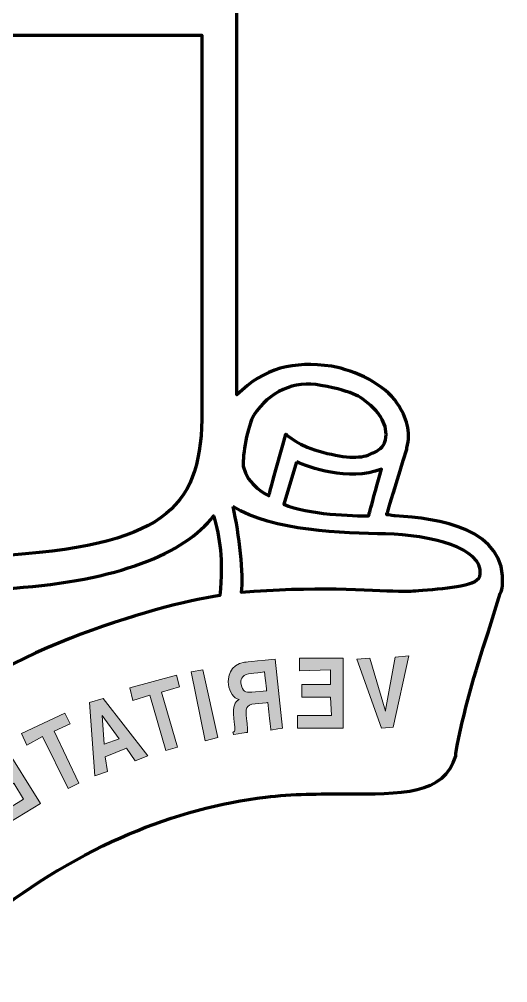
# Model space of a CAD drawing. Header units: inches. Extents: x -3 to 614, y 39 to 752.
# Drawn here: x 402.4 to 614.2, y 39.5 to 457.7 of the extents above; entities that cross this region are included whole.
import ezdxf

# ---------------------------------------------------------------- set-up
doc = ezdxf.new("R2010")
doc.units = ezdxf.units.IN
doc.header["$MEASUREMENT"] = 0
doc.layers.add('Layer 1', color=7, linetype='Continuous')

# ---------------------------------------------------------------- blocks, each defined once
blk = doc.blocks.new('block 4')
at = {"layer": 'Layer 1', "lineweight": 0}
blk.add_open_spline([(46.77, 243.99), (46.77, 243.99), (48.61, 243.99), (50, 244.45), (41.71, 271.17), (41.71, 271.17), (41.71, 271.17), (41.25, 271.63), (41.25, 271.63), (41.25, 271.63), (39.86, 279), (40.32, 287.29), (45.85, 292.82), (51.38, 298.34), (60.13, 302.49), (73.03, 304.33), (89.61, 306.63), (107.11, 303.87), (114.94, 294.66), (114.94, 579.31), (114.94, 579.31), (114.94, 579.31), (496.78, 579.31), (496.78, 579.31), (496.78, 579.31), (496.78, 294.66), (496.78, 294.66), (496.78, 294.66), (508.75, 306.63), (521.19, 309.4), (537.77, 307.09), (548.36, 305.25), (560.8, 299.26), (566.33, 290.97), (570.47, 284.52), (572.31, 279), (570.47, 271.63), (570.47, 271.17), (570.47, 271.17), (570.47, 271.17), (561.72, 242.61), (561.72, 242.61), (561.72, 242.61), (562.64, 242.61), (565.41, 242.15), (565.41, 242.15), (583.83, 241.23), (614.23, 236.62), (611.93, 211.75), (611.93, 210.83), (611.47, 209.45), (611, 208.53), (611, 208.53), (605.94, 191.94), (605.94, 191.94), (599.49, 173.06), (595.34, 157.86), (591.66, 138.98), (591.66, 138.52), (591.66, 138.52), (591.66, 138.52), (591.66, 138.05), (591.66, 138.05), (591.66, 138.05), (587.05, 121.01), (567.71, 121.47), (543.76, 121.47), (533.16, 121.47), (520.73, 121.47), (509.21, 120.09), (489.87, 117.79), (469.14, 112.26), (449.8, 103.97), (430.91, 96.14), (406.04, 81.4), (391.3, 68.97), (392.68, 66.2), (392.68, 66.2), (392.68, 66.2), (394.98, 62.98), (394.98, 62.98), (394.98, 62.98), (394.52, 62.52), (394.52, 62.52), (394.52, 62.52), (391.3, 60.21), (386.69, 57.91), (381.63, 55.61), (358.14, 45.47), (330.5, 39.49), (306.09, 39.49), (281.22, 39.49), (254.04, 45.47), (230.55, 55.61), (225.02, 58.37), (221.34, 59.75), (216.73, 62.98), (218.58, 65.74), (218.58, 65.74), (218.58, 65.74), (219.96, 67.58), (219.96, 67.58), (219.96, 67.58), (204.76, 80.48), (181.27, 96.14), (162.38, 103.97), (142.58, 112.26), (122.31, 117.79), (102.97, 120.09), (91.45, 121.47), (79.01, 121.47), (67.96, 121.47), (44.01, 121.47), (25.12, 121.01), (20.52, 138.05), (20.52, 138.52), (20.52, 138.52), (20.52, 138.52), (20.52, 138.98), (20.52, 138.98), (20.52, 138.98), (16.83, 157.86), (12.69, 173.06), (6.24, 191.94), (6.24, 191.94), (0.71, 208.53), (0.71, 208.53), (0.71, 209.45), (0.25, 210.83), (0.25, 211.75), (-2.51, 236.62), (29.73, 241.23), (46.77, 243.99)], degree=3, knots=[0, 0, 0, 0, 1, 1, 1, 2, 2, 2, 3, 3, 3, 4, 4, 4, 5, 5, 5, 6, 6, 6, 7, 7, 7, 8, 8, 8, 9, 9, 9, 10, 10, 10, 11, 11, 11, 12, 12, 12, 13, 13, 13, 14, 14, 14, 15, 15, 15, 16, 16, 16, 17, 17, 17, 18, 18, 18, 19, 19, 19, 20, 20, 20, 21, 21, 21, 22, 22, 22, 23, 23, 23, 24, 24, 24, 25, 25, 25, 26, 26, 26, 27, 27, 27, 28, 28, 28, 29, 29, 29, 30, 30, 30, 31, 31, 31, 32, 32, 32, 33, 33, 33, 34, 34, 34, 35, 35, 35, 36, 36, 36, 37, 37, 37, 38, 38, 38, 39, 39, 39, 40, 40, 40, 41, 41, 41, 42, 42, 42, 43, 43, 43, 44, 44, 44, 44], dxfattribs=at)
blk = doc.blocks.new('block 5')
at = {"layer": 'Layer 1', "lineweight": 0}
blk.add_open_spline([(122.77, 205.76), (150.41, 201.16), (225.02, 182.27), (258.65, 146.35), (259.57, 145.42), (259.57, 145.42), (259.57, 145.42), (259.57, 144.04), (259.57, 144.04), (259.57, 144.04), (259.57, 140.36), (258.65, 136.67), (258.65, 133.45), (273.39, 127), (291.81, 123.32), (306.55, 123.32), (321.29, 123.32), (340.17, 127), (355.37, 132.99), (354.91, 136.21), (353.53, 140.82), (353.07, 144.5), (353.53, 145.42), (353.53, 145.42), (353.53, 145.42), (354.91, 146.35), (354.91, 146.35), (354.91, 146.35), (388.07, 182.27), (461.77, 203.46), (489.41, 207.6), (490.79, 223.73), (489.41, 232.48), (486.64, 242.15), (474.21, 225.57), (444.27, 214.05), (400.05, 210.83), (335.11, 205.76), (325.43, 188.72), (306.55, 168.45), (287.66, 188.72), (277.99, 205.76), (213.05, 210.83), (167.45, 214.05), (139.81, 222.8), (126.92, 242.61), (126.46, 241.69), (126.46, 241.69), (126.46, 241.69), (124.15, 232.02), (120.47, 222.34), (122.77, 205.76)], degree=3, knots=[0, 0, 0, 0, 1, 1, 1, 2, 2, 2, 3, 3, 3, 4, 4, 4, 5, 5, 5, 6, 6, 6, 7, 7, 7, 8, 8, 8, 9, 9, 9, 10, 10, 10, 11, 11, 11, 12, 12, 12, 13, 13, 13, 14, 14, 14, 15, 15, 15, 16, 16, 16, 17, 17, 17, 17], dxfattribs=at)
blk = doc.blocks.new('block 6')
at = {"layer": 'Layer 1', "color": 7, "lineweight": 70, "true_color": 0xffffff}
blk.add_open_spline([(46.77, 243.99), (46.77, 243.99), (48.61, 243.99), (50, 244.45), (41.71, 271.17), (41.71, 271.17), (41.71, 271.17), (41.25, 271.63), (41.25, 271.63), (41.25, 271.63), (39.86, 279), (40.32, 287.29), (45.85, 292.82), (51.38, 298.34), (60.13, 302.49), (73.03, 304.33), (89.61, 306.63), (107.11, 303.87), (114.94, 294.66), (114.94, 579.31), (114.94, 579.31), (114.94, 579.31), (496.78, 579.31), (496.78, 579.31), (496.78, 579.31), (496.78, 294.66), (496.78, 294.66), (496.78, 294.66), (508.75, 306.63), (521.19, 309.4), (537.77, 307.09), (548.36, 305.25), (560.8, 299.26), (566.33, 290.97), (570.47, 284.52), (572.31, 279), (570.47, 271.63), (570.47, 271.17), (570.47, 271.17), (570.47, 271.17), (561.72, 242.61), (561.72, 242.61), (561.72, 242.61), (562.64, 242.61), (565.41, 242.15), (565.41, 242.15), (583.83, 241.23), (614.23, 236.62), (611.93, 211.75), (611.93, 210.83), (611.47, 209.45), (611, 208.53), (611, 208.53), (605.94, 191.94), (605.94, 191.94), (599.49, 173.06), (595.34, 157.86), (591.66, 138.98), (591.66, 138.52), (591.66, 138.52), (591.66, 138.52), (591.66, 138.05), (591.66, 138.05), (591.66, 138.05), (587.05, 121.01), (567.71, 121.47), (543.76, 121.47), (533.16, 121.47), (520.73, 121.47), (509.21, 120.09), (489.87, 117.79), (469.14, 112.26), (449.8, 103.97), (430.91, 96.14), (406.04, 81.4), (391.3, 68.97), (392.68, 66.2), (392.68, 66.2), (392.68, 66.2), (394.98, 62.98), (394.98, 62.98), (394.98, 62.98), (394.52, 62.52), (394.52, 62.52), (394.52, 62.52), (391.3, 60.21), (386.69, 57.91), (381.63, 55.61), (358.14, 45.47), (330.5, 39.49), (306.09, 39.49), (281.22, 39.49), (254.04, 45.47), (230.55, 55.61), (225.02, 58.37), (221.34, 59.75), (216.73, 62.98), (218.58, 65.74), (218.58, 65.74), (218.58, 65.74), (219.96, 67.58), (219.96, 67.58), (219.96, 67.58), (204.76, 80.48), (181.27, 96.14), (162.38, 103.97), (142.58, 112.26), (122.31, 117.79), (102.97, 120.09), (91.45, 121.47), (79.01, 121.47), (67.96, 121.47), (44.01, 121.47), (25.12, 121.01), (20.52, 138.05), (20.52, 138.52), (20.52, 138.52), (20.52, 138.52), (20.52, 138.98), (20.52, 138.98), (20.52, 138.98), (16.83, 157.86), (12.69, 173.06), (6.24, 191.94), (6.24, 191.94), (0.71, 208.53), (0.71, 208.53), (0.71, 209.45), (0.25, 210.83), (0.25, 211.75), (-2.51, 236.62), (29.73, 241.23), (46.77, 243.99)], degree=3, knots=[0, 0, 0, 0, 1, 1, 1, 2, 2, 2, 3, 3, 3, 4, 4, 4, 5, 5, 5, 6, 6, 6, 7, 7, 7, 8, 8, 8, 9, 9, 9, 10, 10, 10, 11, 11, 11, 12, 12, 12, 13, 13, 13, 14, 14, 14, 15, 15, 15, 16, 16, 16, 17, 17, 17, 18, 18, 18, 19, 19, 19, 20, 20, 20, 21, 21, 21, 22, 22, 22, 23, 23, 23, 24, 24, 24, 25, 25, 25, 26, 26, 26, 27, 27, 27, 28, 28, 28, 29, 29, 29, 30, 30, 30, 31, 31, 31, 32, 32, 32, 33, 33, 33, 34, 34, 34, 35, 35, 35, 36, 36, 36, 37, 37, 37, 38, 38, 38, 39, 39, 39, 40, 40, 40, 41, 41, 41, 42, 42, 42, 43, 43, 43, 44, 44, 44, 44], dxfattribs=at)
blk = doc.blocks.new('block 7')
at = {"layer": 'Layer 1', "color": 7, "lineweight": 70, "true_color": 0xffffff}
blk.add_open_spline([(122.77, 205.76), (150.41, 201.16), (225.02, 182.27), (258.65, 146.35), (259.57, 145.42), (259.57, 145.42), (259.57, 145.42), (259.57, 144.04), (259.57, 144.04), (259.57, 144.04), (259.57, 140.36), (258.65, 136.67), (258.65, 133.45), (273.39, 127), (291.81, 123.32), (306.55, 123.32), (321.29, 123.32), (340.17, 127), (355.37, 132.99), (354.91, 136.21), (353.53, 140.82), (353.07, 144.5), (353.53, 145.42), (353.53, 145.42), (353.53, 145.42), (354.91, 146.35), (354.91, 146.35), (354.91, 146.35), (388.07, 182.27), (461.77, 203.46), (489.41, 207.6), (490.79, 223.73), (489.41, 232.48), (486.64, 242.15), (474.21, 225.57), (444.27, 214.05), (400.05, 210.83), (335.11, 205.76), (325.43, 188.72), (306.55, 168.45), (287.66, 188.72), (277.99, 205.76), (213.05, 210.83), (167.45, 214.05), (139.81, 222.8), (126.92, 242.61), (126.46, 241.69), (126.46, 241.69), (126.46, 241.69), (124.15, 232.02), (120.47, 222.34), (122.77, 205.76)], degree=3, knots=[0, 0, 0, 0, 1, 1, 1, 2, 2, 2, 3, 3, 3, 4, 4, 4, 5, 5, 5, 6, 6, 6, 7, 7, 7, 8, 8, 8, 9, 9, 9, 10, 10, 10, 11, 11, 11, 12, 12, 12, 13, 13, 13, 14, 14, 14, 15, 15, 15, 16, 16, 16, 17, 17, 17, 17], dxfattribs=at)
blk = doc.blocks.new('block 8')
at = {"layer": 'Layer 1', "color": 7, "lineweight": 70, "true_color": 0xffffff}
blk.add_open_spline([(522.57, 265.64), (527.64, 263.34), (545.14, 256.89), (559.42, 262.42), (553.89, 242.15), (553.89, 242.15), (553.89, 242.15), (547.44, 242.15), (527.64, 242.61), (517.04, 247.22), (517.04, 247.22), (522.57, 265.64), (522.57, 265.64)], degree=3, knots=[0, 0, 0, 0, 1, 1, 1, 2, 2, 2, 3, 3, 3, 4, 4, 4, 4], dxfattribs=at)
blk = doc.blocks.new('block 10')
at = {"layer": 'Layer 1', "color": 7, "lineweight": 70, "true_color": 0xffffff}
blk.add_open_spline([(130.14, 450.8), (130.14, 287.75), (130.14, 287.75), (130.14, 287.75), (130.14, 247.22), (144.42, 230.17), (213.05, 225.11), (280.3, 219.58), (289.05, 204.84), (306.09, 188.26), (322.67, 204.84), (331.42, 219.58), (398.67, 225.11), (467.76, 230.17), (481.58, 247.22), (481.58, 287.75), (481.58, 450.8), (481.58, 450.8), (481.58, 450.8), (481.58, 450.8), (130.14, 450.8), (130.14, 450.8)], degree=3, knots=[0, 0, 0, 0, 1, 1, 1, 2, 2, 2, 3, 3, 3, 4, 4, 4, 5, 5, 5, 6, 6, 6, 7, 7, 7, 7], dxfattribs=at)
blk = doc.blocks.new('block 11')
at = {"layer": 'Layer 1', "color": 7, "lineweight": 70, "true_color": 0xffffff}
blk.add_open_spline([(494.93, 246.29), (512.44, 235.24), (542.84, 234.78), (561.26, 234.32), (580.61, 233.86), (603.63, 228.33), (602.25, 216.82), (602.25, 211.75), (588.44, 210.83), (577.38, 209.91), (572.31, 209.45), (572.31, 209.45), (566.79, 209.45), (555.27, 209.91), (529.02, 211.75), (498.62, 208.99), (499.54, 216.36), (497.7, 234.32), (494.93, 246.29)], degree=3, knots=[0, 0, 0, 0, 1, 1, 1, 2, 2, 2, 3, 3, 3, 4, 4, 4, 5, 5, 5, 6, 6, 6, 6], dxfattribs=at)
blk = doc.blocks.new('block 14')
at = {"layer": 'Layer 1', "color": 7, "lineweight": 70, "true_color": 0xffffff}
blk.add_open_spline([(504.15, 285.91), (510.59, 296.04), (521.65, 301.11), (533.16, 298.8), (548.36, 296.04), (551.13, 293.28), (554.81, 290.05), (558.96, 286.37), (563.1, 280.38), (560.8, 273.93), (559.88, 271.17), (556.65, 269.79), (555.27, 269.32), (551.59, 267.02), (544.22, 267.02), (534.08, 269.79), (523.95, 272.09), (517.96, 277.62), (517.96, 277.62), (510.59, 250.9), (510.59, 250.9), (510.59, 250.9), (510.59, 250.9), (500.92, 255.51), (499.54, 263.8), (499.08, 268.4), (501.38, 281.3), (504.15, 285.91)], degree=3, knots=[0, 0, 0, 0, 1, 1, 1, 2, 2, 2, 3, 3, 3, 4, 4, 4, 5, 5, 5, 6, 6, 6, 7, 7, 7, 8, 8, 8, 9, 9, 9, 9], dxfattribs=at)
blk = doc.blocks.new('block 29')
at = {"layer": 'Layer 1', "lineweight": 0}
blk.add_lwpolyline([(554.35, 180.43), (548.82, 179.97), (559.42, 150.03), (564.48, 150.49), (571.39, 181.35), (565.41, 180.89), (561.26, 157.86), (561.26, 157.4), (554.35, 180.43)], dxfattribs=at)
blk = doc.blocks.new('block 30')
at = {"layer": 'Layer 1', "true_color": 0xffffff}
h = blk.add_hatch(color=7, dxfattribs=at)
h.dxf.hatch_style = 2
h.paths.add_polyline_path([(554.35, 180.43), (548.82, 179.97), (559.42, 150.03), (564.48, 150.49), (571.39, 181.35), (565.41, 180.89), (561.26, 157.86), (561.26, 157.4)])
at = {"layer": 'Layer 1', "lineweight": 0}
blk.add_lwpolyline([(554.35, 180.43), (548.82, 179.97), (559.42, 150.03), (564.48, 150.49), (571.39, 181.35), (565.41, 180.89), (561.26, 157.86), (561.26, 157.4), (554.35, 180.43), (554.35, 180.43)], dxfattribs=at)
blk = doc.blocks.new('block 31')
at = {"layer": 'Layer 1', "lineweight": 0}
blk.add_lwpolyline([(523.95, 174.9), (537.31, 175.36), (537.31, 168.91), (524.87, 168.91), (524.87, 163.39), (537.31, 163.39), (537.77, 155.56), (523.03, 155.56), (523.03, 150.03), (542.84, 150.03), (542.84, 180.43), (523.95, 180.43), (523.95, 174.9)], dxfattribs=at)
blk = doc.blocks.new('block 32')
at = {"layer": 'Layer 1', "true_color": 0xffffff}
h = blk.add_hatch(color=7, dxfattribs=at)
h.dxf.hatch_style = 2
h.paths.add_polyline_path([(523.95, 174.9), (537.31, 175.36), (537.31, 168.91), (524.87, 168.91), (524.87, 163.39), (537.31, 163.39), (537.77, 155.56), (523.03, 155.56), (523.03, 150.03), (542.84, 150.03), (542.84, 180.43), (523.95, 180.43)])
at = {"layer": 'Layer 1', "lineweight": 0}
blk.add_lwpolyline([(523.95, 174.9), (537.31, 175.36), (537.31, 168.91), (524.87, 168.91), (524.87, 163.39), (537.31, 163.39), (537.77, 155.56), (523.03, 155.56), (523.03, 150.03), (542.84, 150.03), (542.84, 180.43), (523.95, 180.43), (523.95, 174.9), (523.95, 174.9)], dxfattribs=at)
blk = doc.blocks.new('block 33')
at = {"layer": 'Layer 1', "lineweight": 0}
blk.add_open_spline([(513.36, 179.97), (500, 178.59), (500, 178.59), (500, 178.59), (493.55, 177.67), (492.63, 171.68), (493.09, 168.91), (493.55, 165.69), (495.39, 162.93), (497.7, 162.47), (495.86, 161.08), (494.93, 160.16), (495.39, 154.18), (495.86, 150.03), (496.32, 148.65), (494.93, 148.19), (495.39, 147.27), (495.39, 147.27), (495.39, 147.27), (501.38, 148.19), (501.38, 148.19), (501.38, 148.19), (501.38, 149.57), (501.38, 150.95), (500.92, 154.18), (500.46, 158.32), (500.46, 160.16), (504.61, 160.62), (510.13, 161.08), (510.13, 161.08), (510.13, 161.08), (511.52, 149.11), (511.52, 149.11), (511.52, 149.11), (516.58, 150.03), (516.58, 150.03), (516.58, 150.03), (516.58, 150.03), (513.36, 179.97), (513.36, 179.97)], degree=3, knots=[0, 0, 0, 0, 1, 1, 1, 2, 2, 2, 3, 3, 3, 4, 4, 4, 5, 5, 5, 6, 6, 6, 7, 7, 7, 8, 8, 8, 9, 9, 9, 10, 10, 10, 11, 11, 11, 12, 12, 12, 13, 13, 13, 13], dxfattribs=at)
blk = doc.blocks.new('block 34')
at = {"layer": 'Layer 1', "lineweight": 0}
blk.add_open_spline([(503.22, 165.69), (500.46, 165.23), (499.08, 166.15), (498.62, 168.91), (498.16, 170.76), (498.62, 173.06), (501.84, 173.52), (508.75, 174.44), (508.75, 174.44), (508.75, 174.44), (509.67, 166.15), (509.67, 166.15), (509.67, 166.15), (509.67, 166.15), (503.22, 165.69), (503.22, 165.69)], degree=3, knots=[0, 0, 0, 0, 1, 1, 1, 2, 2, 2, 3, 3, 3, 4, 4, 4, 5, 5, 5, 5], dxfattribs=at)
blk = doc.blocks.new('block 35')
at = {"layer": 'Layer 1', "true_color": 0xffffff}
h = blk.add_hatch(color=7, dxfattribs=at)
h.dxf.hatch_style = 2
edge = h.paths.add_edge_path()
edge.add_spline(control_points=[(516.58, 150.03), (516.58, 150.03), (516.58, 150.03), (511.52, 149.11), (511.52, 149.11), (511.52, 149.11), (510.13, 161.08), (510.13, 161.08), (510.13, 161.08), (504.61, 160.62), (500.46, 160.16), (500.46, 158.32), (500.92, 154.18), (501.38, 150.95), (501.38, 149.57), (501.38, 148.19), (501.38, 148.19), (501.38, 148.19), (495.39, 147.27), (495.39, 147.27), (495.39, 147.27), (494.93, 148.19), (496.32, 148.65), (495.86, 150.03), (495.39, 154.18), (494.93, 160.16), (495.86, 161.08), (497.7, 162.47), (495.39, 162.93), (493.55, 165.69), (493.09, 168.91), (492.63, 171.68), (493.55, 177.67), (500, 178.59), (500, 178.59), (500, 178.59), (513.36, 179.97), (513.36, 179.97), (516.58, 150.03), (516.58, 150.03)], knot_values=[0, 0, 0, 0, 1, 1, 1, 2, 2, 2, 3, 3, 3, 4, 4, 4, 5, 5, 5, 6, 6, 6, 7, 7, 7, 8, 8, 8, 9, 9, 9, 10, 10, 10, 11, 11, 11, 12, 12, 12, 13, 13, 13, 13], degree=3, periodic=1)
edge = h.paths.add_edge_path()
edge.add_spline(control_points=[(509.67, 166.15), (509.67, 166.15), (509.67, 166.15), (508.75, 174.44), (508.75, 174.44), (508.75, 174.44), (501.84, 173.52), (498.62, 173.06), (498.16, 170.76), (498.62, 168.91), (499.08, 166.15), (500.46, 165.23), (503.22, 165.69), (503.22, 165.69), (509.67, 166.15), (509.67, 166.15)], knot_values=[0, 0, 0, 0, 1, 1, 1, 2, 2, 2, 3, 3, 3, 4, 4, 4, 5, 5, 5, 5], degree=3, periodic=1)
at = {"layer": 'Layer 1', "lineweight": 0}
for points, knots in [([(516.58, 150.03), (516.58, 150.03), (516.58, 150.03), (511.52, 149.11), (511.52, 149.11), (511.52, 149.11), (510.13, 161.08), (510.13, 161.08), (510.13, 161.08), (504.61, 160.62), (500.46, 160.16), (500.46, 158.32), (500.92, 154.18), (501.38, 150.95), (501.38, 149.57), (501.38, 148.19), (501.38, 148.19), (501.38, 148.19), (495.39, 147.27), (495.39, 147.27), (495.39, 147.27), (494.93, 148.19), (496.32, 148.65), (495.86, 150.03), (495.39, 154.18), (494.93, 160.16), (495.86, 161.08), (497.7, 162.47), (495.39, 162.93), (493.55, 165.69), (493.09, 168.91), (492.63, 171.68), (493.55, 177.67), (500, 178.59), (500, 178.59), (500, 178.59), (513.36, 179.97), (513.36, 179.97), (516.58, 150.03), (516.58, 150.03)], [0, 0, 0, 0, 1, 1, 1, 2, 2, 2, 3, 3, 3, 4, 4, 4, 5, 5, 5, 6, 6, 6, 7, 7, 7, 8, 8, 8, 9, 9, 9, 10, 10, 10, 11, 11, 11, 12, 12, 12, 13, 13, 13, 13]), ([(509.67, 166.15), (509.67, 166.15), (509.67, 166.15), (508.75, 174.44), (508.75, 174.44), (508.75, 174.44), (501.84, 173.52), (498.62, 173.06), (498.16, 170.76), (498.62, 168.91), (499.08, 166.15), (500.46, 165.23), (503.22, 165.69), (503.22, 165.69), (509.67, 166.15), (509.67, 166.15)], [0, 0, 0, 0, 1, 1, 1, 2, 2, 2, 3, 3, 3, 4, 4, 4, 5, 5, 5, 5])]:
    blk.add_open_spline(points, degree=3, knots=knots, dxfattribs=at)
blk = doc.blocks.new('block 36')
at = {"layer": 'Layer 1', "lineweight": 0}
blk.add_lwpolyline([(482.96, 144.5), (488.49, 145.88), (482.04, 175.36), (476.97, 174.44), (482.96, 144.5)], dxfattribs=at)
blk = doc.blocks.new('block 37')
at = {"layer": 'Layer 1', "true_color": 0xffffff}
h = blk.add_hatch(color=7, dxfattribs=at)
h.dxf.hatch_style = 2
h.paths.add_polyline_path([(482.96, 144.5), (488.49, 145.88), (482.04, 175.36), (476.97, 174.44)])
at = {"layer": 'Layer 1', "lineweight": 0}
blk.add_lwpolyline([(482.96, 144.5), (488.49, 145.88), (482.04, 175.36), (476.97, 174.44), (482.96, 144.5), (482.96, 144.5)], dxfattribs=at)
blk = doc.blocks.new('block 38')
at = {"layer": 'Layer 1', "lineweight": 0}
blk.add_lwpolyline([(465.92, 140.36), (470.98, 141.74), (464.07, 165.69), (471.9, 167.99), (470.52, 173.06), (450.26, 167.53), (451.64, 162.01), (459.01, 164.31), (465.92, 140.36)], dxfattribs=at)
blk = doc.blocks.new('block 39')
at = {"layer": 'Layer 1', "true_color": 0xffffff}
h = blk.add_hatch(color=7, dxfattribs=at)
h.dxf.hatch_style = 2
h.paths.add_polyline_path([(465.92, 140.36), (470.98, 141.74), (464.07, 165.69), (471.9, 167.99), (470.52, 173.06), (450.26, 167.53), (451.64, 162.01), (459.01, 164.31)])
at = {"layer": 'Layer 1', "lineweight": 0}
blk.add_lwpolyline([(465.92, 140.36), (470.98, 141.74), (464.07, 165.69), (471.9, 167.99), (470.52, 173.06), (450.26, 167.53), (451.64, 162.01), (459.01, 164.31), (465.92, 140.36), (465.92, 140.36)], dxfattribs=at)
blk = doc.blocks.new('block 40')
at = {"layer": 'Layer 1', "lineweight": 0}
blk.add_lwpolyline([(452.56, 135.75), (458.09, 138.05), (438.74, 162.93), (432.75, 161.08), (435.06, 129.3), (440.58, 131.15), (439.66, 137.59), (448.87, 141.28), (452.56, 135.75)], dxfattribs=at)
blk = doc.blocks.new('block 41')
at = {"layer": 'Layer 1', "lineweight": 0}
blk.add_lwpolyline([(445.65, 145.42), (439.2, 143.12), (438.28, 155.56), (445.65, 145.42)], dxfattribs=at)
blk = doc.blocks.new('block 42')
at = {"layer": 'Layer 1', "true_color": 0xffffff}
h = blk.add_hatch(color=7, dxfattribs=at)
h.dxf.hatch_style = 2
h.paths.add_polyline_path([(452.56, 135.75), (448.87, 141.28), (439.66, 137.59), (440.58, 131.15), (435.06, 129.3), (432.75, 161.08), (438.74, 162.93), (458.09, 138.05)])
h.paths.add_polyline_path([(445.65, 145.42), (438.28, 155.56), (439.2, 143.12)])
at = {"layer": 'Layer 1', "lineweight": 0}
for points in [[(452.56, 135.75), (448.87, 141.28), (439.66, 137.59), (440.58, 131.15), (435.06, 129.3), (432.75, 161.08), (438.74, 162.93), (458.09, 138.05), (452.56, 135.75), (452.56, 135.75)], [(445.65, 145.42), (438.28, 155.56), (439.2, 143.12), (445.65, 145.42), (445.65, 145.42)]]:
    blk.add_lwpolyline(points, dxfattribs=at)
blk = doc.blocks.new('block 43')
at = {"layer": 'Layer 1', "lineweight": 0}
blk.add_lwpolyline([(423.54, 123.78), (428.15, 126.08), (417.55, 148.65), (424.46, 151.87), (422.16, 156.48), (403.28, 147.73), (405.58, 142.66), (412.49, 146.35), (423.54, 123.78)], dxfattribs=at)
blk = doc.blocks.new('block 44')
at = {"layer": 'Layer 1', "true_color": 0xffffff}
h = blk.add_hatch(color=7, dxfattribs=at)
h.dxf.hatch_style = 2
h.paths.add_polyline_path([(423.54, 123.78), (428.15, 126.08), (417.55, 148.65), (424.46, 151.87), (422.16, 156.48), (403.28, 147.73), (405.58, 142.66), (412.49, 146.35)])
at = {"layer": 'Layer 1', "lineweight": 0}
blk.add_lwpolyline([(423.54, 123.78), (428.15, 126.08), (417.55, 148.65), (424.46, 151.87), (422.16, 156.48), (403.28, 147.73), (405.58, 142.66), (412.49, 146.35), (423.54, 123.78), (423.54, 123.78)], dxfattribs=at)
blk = doc.blocks.new('block 45')
at = {"layer": 'Layer 1', "lineweight": 0}
blk.add_lwpolyline([(382.09, 128.84), (394.06, 136.21), (397.29, 130.69), (386.69, 123.78), (389.46, 119.17), (400.05, 126.08), (404.2, 119.17), (392.22, 111.8), (394.98, 107.19), (411.57, 117.33), (395.44, 143.12), (379.32, 133.45), (382.09, 128.84)], dxfattribs=at)
blk = doc.blocks.new('block 46')
at = {"layer": 'Layer 1', "true_color": 0xffffff}
h = blk.add_hatch(color=7, dxfattribs=at)
h.dxf.hatch_style = 2
h.paths.add_polyline_path([(382.09, 128.84), (394.06, 136.21), (397.29, 130.69), (386.69, 123.78), (389.46, 119.17), (400.05, 126.08), (404.2, 119.17), (392.22, 111.8), (394.98, 107.19), (411.57, 117.33), (395.44, 143.12), (379.32, 133.45)])
at = {"layer": 'Layer 1', "lineweight": 0}
blk.add_lwpolyline([(382.09, 128.84), (394.06, 136.21), (397.29, 130.69), (386.69, 123.78), (389.46, 119.17), (400.05, 126.08), (404.2, 119.17), (392.22, 111.8), (394.98, 107.19), (411.57, 117.33), (395.44, 143.12), (379.32, 133.45), (382.09, 128.84), (382.09, 128.84)], dxfattribs=at)

msp = doc.modelspace()

# ---------------------------------------------------------------- block references
at = {"layer": 'Layer 1'}
for name in ['block 4', 'block 6', 'block 10', 'block 14', 'block 8', 'block 5', 'block 7', 'block 11', 'block 33', 'block 35', 'block 31', 'block 32', 'block 29', 'block 30', 'block 38', 'block 39', 'block 36', 'block 37', 'block 34', 'block 40', 'block 42', 'block 43', 'block 44', 'block 41', 'block 45', 'block 46']:
    msp.add_blockref(name, (0, 0), dxfattribs=at)

doc.saveas('drawing.dxf')
